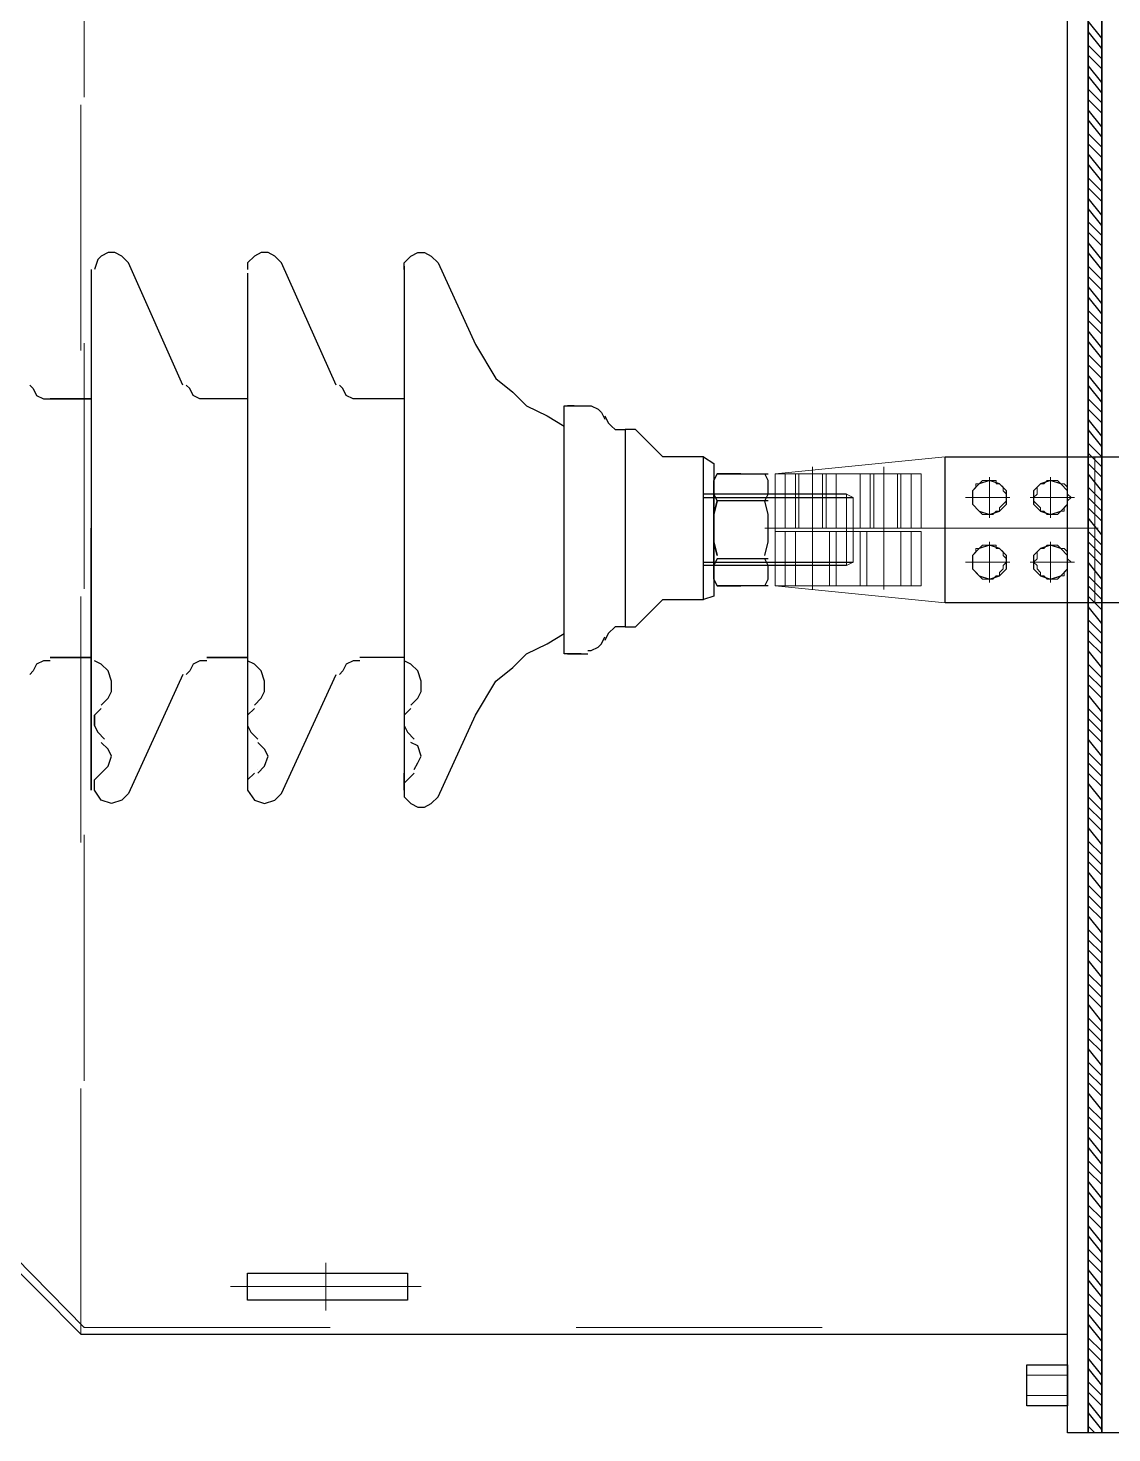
# Model space of a CAD drawing. Header units: metres. Extents: x 531268 to 531754, y 2675584 to 2675912.
# Drawn here: x 531502.8 to 531503.24, y 2675739.931 to 2675740.502 of the extents above; entities that cross this region are included whole.
import ezdxf

# ---------------------------------------------------------------- set-up
doc = ezdxf.new("R2010")
doc.units = ezdxf.units.M
doc.linetypes.add('PDF_IMPORT', pattern=[1, 0.8, -0.2])
doc.layers.add('IDT', color=7, linetype='Continuous')

# ---------------------------------------------------------------- blocks, each defined once
blk = doc.blocks.new('IDT')
at = {"layer": 'IDT', "color": 0, "lineweight": 25}
for p, q in [((14.51492, 12.8277), (14.52322, 12.8277)), ((14.52322, 12.8277), (14.52876, 12.8277)), ((14.52322, 11.14164), (14.52322, 12.8277)), ((14.52322, 12.8277), (14.52322, 11.14164)), ((14.52322, 12.82632), (14.52875, 12.8194)), ((14.52599, 12.8277), (14.52875, 12.82493)), ((14.52875, 12.8277), (14.53705, 12.8277)), ((14.52875, 11.14164), (14.52875, 12.8277)), ((14.52876, 12.8277), (14.52876, 11.14164)), ((14.53705, 12.8277), (14.53705, 11.14164)), ((14.52322, 12.82217), (14.52875, 12.81525)), ((14.52322, 12.81663), (14.52875, 12.8111)), ((14.53705, 12.81663), (14.55365, 12.81663)), ((14.53705, 12.80004), (14.53705, 12.81663)), ((14.55365, 12.81663), (14.55365, 12.80004)), ((14.52322, 12.81248), (14.52875, 12.80695)), ((14.52322, 12.80834), (14.52875, 12.80142)), ((14.52322, 12.80419), (14.52875, 12.79727)), ((14.52322, 12.79865), (14.52875, 12.79312)), ((14.55365, 12.80004), (14.53705, 12.80004)), ((14.52322, 12.7945), (14.52875, 12.78897)), ((14.52322, 12.79035), (14.52875, 12.78344)), ((14.52322, 12.7862), (14.52875, 12.77929)), ((14.93817, 12.78759), (14.53705, 12.78759)), ((15.11383, 12.61054), (14.93817, 12.78759)), ((14.52322, 12.78067), (14.52875, 12.77514)), ((14.52322, 12.77652), (14.52875, 12.77099)), ((14.80538, 12.77376), (14.87039, 12.77376)), ((14.80538, 12.76269), (14.80538, 12.77376)), ((14.87039, 12.77376), (14.87039, 12.76269)), ((14.52322, 12.77237), (14.52875, 12.76546)), ((14.52322, 12.76822), (14.52875, 12.76131)), ((14.52322, 12.76269), (14.52875, 12.75716)), ((14.87039, 12.76269), (14.80538, 12.76269)), ((14.52322, 12.75854), (14.52875, 12.75301)), ((14.52322, 12.75439), (14.52875, 12.74748)), ((14.52322, 12.75024), (14.52875, 12.74333)), ((14.52322, 12.74471), (14.52875, 12.73918)), ((14.52322, 12.74056), (14.52875, 12.73503)), ((14.52322, 12.73641), (14.52875, 12.7295)), ((14.52322, 12.73226), (14.52875, 12.72535)), ((14.52322, 12.72673), (14.52875, 12.7212)), ((14.52322, 12.72258), (14.52875, 12.71705)), ((14.52322, 12.71843), (14.52875, 12.71151)), ((14.52322, 12.71428), (14.52875, 12.70737)), ((14.52322, 12.70875), (14.52875, 12.70322)), ((14.52322, 12.7046), (14.52875, 12.69907)), ((14.52322, 12.70045), (14.52875, 12.69492)), ((14.52322, 12.6963), (14.52875, 12.68938)), ((14.52322, 12.69077), (14.52875, 12.68523)), ((14.52322, 12.68662), (14.52875, 12.68109)), ((14.52322, 12.68247), (14.52875, 12.67694)), ((14.52322, 12.67832), (14.52875, 12.6714)), ((14.52322, 12.67279), (14.52875, 12.66725)), ((14.52322, 12.66864), (14.52875, 12.6631)), ((14.52322, 12.66449), (14.52875, 12.65895)), ((14.52322, 12.66034), (14.52875, 12.65342)), ((14.52322, 12.65481), (14.52875, 12.64927)), ((14.52322, 12.65066), (14.52875, 12.64512)), ((14.52322, 12.64651), (14.52875, 12.64097)), ((14.52322, 12.64236), (14.52875, 12.63544)), ((14.52322, 12.63682), (14.52875, 12.63129)), ((14.52322, 12.63268), (14.52875, 12.62714)), ((14.52322, 12.62853), (14.52875, 12.62299)), ((14.52322, 12.62438), (14.52875, 12.61746)), ((14.52322, 12.61884), (14.52875, 12.61331)), ((14.52322, 12.61469), (14.52875, 12.60916)), ((14.52322, 12.61054), (14.52875, 12.60501)), ((14.52322, 12.6064), (14.52875, 12.59948)), ((14.52322, 12.60086), (14.52875, 12.59533)), ((14.52322, 12.59671), (14.52875, 12.59118)), ((14.52322, 12.59256), (14.52875, 12.58703)), ((14.52322, 12.58841), (14.52875, 12.5815)), ((14.52322, 12.58288), (14.52875, 12.57735)), ((14.52322, 12.57873), (14.52875, 12.5732)), ((14.52322, 12.57458), (14.52875, 12.56905)), ((14.79847, 12.5732), (14.7957, 12.57182)), ((14.80124, 12.5732), (14.79847, 12.5732)), ((14.804, 12.57182), (14.80124, 12.5732)), ((14.52322, 12.57043), (14.52875, 12.56352)), ((14.79294, 12.56905), (14.77772, 12.53585)), ((14.7957, 12.57182), (14.79294, 12.56905)), ((14.80677, 12.56905), (14.804, 12.57182)), ((14.80677, 12.56628), (14.80677, 12.56905)), ((14.85656, 12.56767), (14.83443, 12.51926)), ((14.85933, 12.57043), (14.85656, 12.56767)), ((14.86348, 12.57182), (14.85933, 12.57043)), ((14.86763, 12.57043), (14.86348, 12.57182)), ((14.87039, 12.56628), (14.86763, 12.57043)), ((14.89667, 12.51926), (14.9188, 12.56767)), ((14.9188, 12.56767), (14.92157, 12.57043)), ((14.92157, 12.57043), (14.92572, 12.57182)), ((14.92572, 12.57182), (14.92987, 12.57043)), ((14.92987, 12.57043), (14.93263, 12.56628)), ((14.52322, 12.5649), (14.52875, 12.55937)), ((14.80262, 12.55937), (14.80677, 12.56352)), ((14.80677, 12.45978), (14.80677, 12.56628)), ((14.80677, 12.56628), (14.80677, 12.55937)), ((14.80677, 12.56352), (14.80677, 12.5649)), ((14.86763, 12.55937), (14.87039, 12.56213)), ((14.87039, 12.56213), (14.87039, 12.56628)), ((14.87039, 12.45978), (14.87039, 12.5649)), ((14.93263, 12.56213), (14.92987, 12.55937)), ((14.93263, 12.56628), (14.93263, 12.56213)), ((14.93402, 12.45978), (14.93402, 12.56628)), ((14.93402, 12.56628), (14.93402, 12.45978)), ((14.52322, 12.56075), (14.52875, 12.55522)), ((14.52322, 12.5566), (14.52875, 12.55107)), ((14.80262, 12.55798), (14.80124, 12.55522)), ((14.86348, 12.5566), (14.86209, 12.55245)), ((14.86624, 12.55937), (14.86348, 12.5566)), ((14.86624, 12.55798), (14.86624, 12.55798)), ((14.9271, 12.5566), (14.92572, 12.55245)), ((14.92987, 12.55937), (14.9271, 12.5566)), ((14.52322, 12.55245), (14.52875, 12.54554)), ((14.80124, 12.55522), (14.79985, 12.55245)), ((14.79985, 12.55245), (14.80124, 12.5483)), ((14.86209, 12.55245), (14.86348, 12.54969)), ((14.92572, 12.55245), (14.9271, 12.54969)), ((14.52322, 12.54692), (14.52875, 12.54139)), ((14.80124, 12.5483), (14.804, 12.54692)), ((14.80538, 12.54277), (14.80262, 12.54554)), ((14.86348, 12.54969), (14.86624, 12.54692)), ((14.86901, 12.54277), (14.86624, 12.54554)), ((14.9271, 12.54969), (14.92987, 12.54692)), ((14.92849, 12.54554), (14.93125, 12.54277)), ((14.93125, 12.54277), (14.92849, 12.54554)), ((14.52322, 12.54277), (14.52875, 12.53724)), ((14.80677, 12.54), (14.80538, 12.54277)), ((14.80677, 12.53585), (14.80677, 12.54)), ((14.87039, 12.54), (14.86901, 12.54277)), ((14.87039, 12.53585), (14.87039, 12.54)), ((14.93125, 12.54277), (14.93263, 12.54)), ((14.93263, 12.54), (14.93125, 12.54277)), ((14.93263, 12.54), (14.93263, 12.53585)), ((14.93263, 12.53585), (14.93263, 12.54)), ((14.52322, 12.53862), (14.52875, 12.53309)), ((14.52322, 12.53447), (14.52875, 12.52756)), ((14.77772, 12.53585), (14.76942, 12.52202)), ((14.804, 12.53309), (14.80677, 12.53585)), ((14.86763, 12.53309), (14.87039, 12.53585)), ((14.93263, 12.53585), (14.92987, 12.53309)), ((14.92987, 12.53309), (14.93263, 12.53585)), ((14.52322, 12.52894), (14.52875, 12.52341)), ((14.80124, 12.52894), (14.79985, 12.52617)), ((14.804, 12.53171), (14.80124, 12.52894)), ((14.86486, 12.52894), (14.86348, 12.52617)), ((14.86763, 12.53171), (14.86486, 12.52894)), ((14.9271, 12.52894), (14.92572, 12.52617)), ((14.92987, 12.53171), (14.9271, 12.52894)), ((14.52322, 12.52479), (14.52875, 12.51926)), ((14.76942, 12.52202), (14.76251, 12.51649)), ((14.79985, 12.52617), (14.79985, 12.52202)), ((14.79985, 12.52202), (14.80124, 12.51787)), ((14.86348, 12.52617), (14.86348, 12.52202)), ((14.86348, 12.52202), (14.86486, 12.51787)), ((14.92572, 12.52617), (14.92572, 12.52202)), ((14.92572, 12.52202), (14.9271, 12.51787)), ((14.52322, 12.52064), (14.52875, 12.51511)), ((14.52322, 12.51649), (14.52875, 12.50957)), ((14.76251, 12.51649), (14.75697, 12.51096)), ((14.80124, 12.51787), (14.804, 12.51511)), ((14.83028, 12.51511), (14.83166, 12.51787)), ((14.83166, 12.51787), (14.83305, 12.51926)), ((14.86486, 12.51787), (14.86763, 12.51511)), ((14.89252, 12.51511), (14.89391, 12.51787)), ((14.89391, 12.51787), (14.89529, 12.51926)), ((14.9271, 12.51787), (14.92987, 12.51511)), ((14.95615, 12.51511), (14.95753, 12.51787)), ((14.95753, 12.51787), (14.95891, 12.51926)), ((14.52322, 12.51096), (14.52875, 12.50543)), ((14.73346, 12.51096), (14.73208, 12.51096)), ((14.74038, 12.51096), (14.73346, 12.51096)), ((14.73484, 12.51096), (14.74176, 12.51096)), ((14.74176, 12.51096), (14.74176, 12.40999)), ((14.75697, 12.51096), (14.74868, 12.50681)), ((14.804, 12.51511), (14.80677, 12.51372)), ((14.80677, 12.51234), (14.82475, 12.51234)), ((14.82475, 12.51372), (14.82752, 12.51372)), ((14.82752, 12.51372), (14.83028, 12.51511)), ((14.86763, 12.51511), (14.87039, 12.51372)), ((14.88699, 12.51234), (14.87039, 12.51234)), ((14.87039, 12.51234), (14.88699, 12.51234)), ((14.88699, 12.51372), (14.88976, 12.51372)), ((14.88976, 12.51372), (14.89252, 12.51511)), ((14.92987, 12.51511), (14.93263, 12.51372)), ((14.95062, 12.51234), (14.93402, 12.51234)), ((14.93402, 12.51234), (14.95062, 12.51234)), ((14.95062, 12.51372), (14.95338, 12.51372)), ((14.95338, 12.51372), (14.95615, 12.51511)), ((14.52322, 12.50681), (14.52875, 12.50128)), ((14.72378, 12.50266), (14.72516, 12.50543)), ((14.72655, 12.50681), (14.72516, 12.50404)), ((14.72793, 12.50819), (14.72655, 12.50681)), ((14.73069, 12.50957), (14.72793, 12.50819)), ((14.73208, 12.50957), (14.73069, 12.50957)), ((14.74868, 12.50681), (14.74176, 12.50266)), ((14.52322, 12.50266), (14.52875, 12.49713)), ((14.71271, 12.49989), (14.70165, 12.48883)), ((14.71686, 12.49989), (14.71271, 12.49989)), ((14.71686, 12.41967), (14.71686, 12.49989)), ((14.71686, 12.49989), (14.71825, 12.49989)), ((14.71686, 12.45978), (14.71686, 12.49989)), ((14.71825, 12.49989), (14.72101, 12.49989)), ((14.72101, 12.49989), (14.72378, 12.50266)), ((14.52322, 12.49851), (14.52875, 12.49159)), ((14.43193, 12.49021), (14.58685, 12.49021)), ((14.52322, 12.49298), (14.52875, 12.48744)), ((14.52322, 12.48883), (14.52875, 12.48329)), ((14.58685, 12.49021), (14.58685, 12.43074)), ((14.6809, 12.48744), (14.68505, 12.48883)), ((14.6809, 12.45978), (14.6809, 12.48744)), ((14.70165, 12.48883), (14.68505, 12.48883)), ((14.68505, 12.48883), (14.68505, 12.45978)), ((14.52322, 12.48468), (14.52875, 12.47915)), ((14.65877, 12.48329), (14.67952, 12.48329)), ((14.66015, 12.48329), (14.65877, 12.48053)), ((14.67952, 12.48329), (14.66984, 12.48329)), ((14.6809, 12.48053), (14.67952, 12.48329)), ((14.67952, 12.48329), (14.6809, 12.48053)), ((14.67952, 12.48329), (14.67952, 12.48329)), ((14.52322, 12.48053), (14.52875, 12.47361)), ((14.53982, 12.47915), (14.53705, 12.47638)), ((14.53705, 12.47638), (14.53705, 12.47085)), ((14.54397, 12.48053), (14.53982, 12.47915)), ((14.54812, 12.47915), (14.54397, 12.48053)), ((14.55089, 12.47638), (14.54812, 12.47915)), ((14.55089, 12.47085), (14.55089, 12.47638)), ((14.56472, 12.47915), (14.56195, 12.47638)), ((14.56195, 12.47638), (14.56195, 12.47085)), ((14.56887, 12.48053), (14.56472, 12.47915)), ((14.57302, 12.47915), (14.56887, 12.48053)), ((14.57578, 12.47638), (14.57302, 12.47915)), ((14.57578, 12.47085), (14.57578, 12.47638)), ((14.65877, 12.48053), (14.65877, 12.475)), ((14.6809, 12.475), (14.6809, 12.48053)), ((14.6809, 12.48053), (14.6809, 12.475)), ((14.6809, 12.47361), (14.6809, 12.47776)), ((14.6809, 12.47776), (14.6809, 12.44318)), ((14.52322, 12.475), (14.52875, 12.46946)), ((14.52322, 12.47085), (14.52875, 12.46531)), ((14.53705, 12.47085), (14.53982, 12.46808)), ((14.54812, 12.46808), (14.55089, 12.47085)), ((14.56195, 12.47085), (14.56472, 12.46808)), ((14.57302, 12.46808), (14.57578, 12.47085)), ((14.68505, 12.47361), (14.62419, 12.47361)), ((14.62696, 12.475), (14.68505, 12.475)), ((14.65877, 12.475), (14.66015, 12.47223)), ((14.65877, 12.47223), (14.66984, 12.47223)), ((14.66015, 12.47085), (14.65877, 12.46531)), ((14.66984, 12.47223), (14.67952, 12.47223)), ((14.67952, 12.47223), (14.6809, 12.475)), ((14.6809, 12.475), (14.67952, 12.47223)), ((14.6809, 12.46531), (14.67952, 12.47085)), ((14.67952, 12.47085), (14.6809, 12.46531)), ((14.52322, 12.4667), (14.52875, 12.46116)), ((14.53982, 12.46808), (14.54397, 12.4667)), ((14.54397, 12.4667), (14.54812, 12.46808)), ((14.56472, 12.46808), (14.56887, 12.4667)), ((14.56887, 12.4667), (14.57302, 12.46808)), ((14.65877, 12.46531), (14.65877, 12.45425)), ((14.6809, 12.45425), (14.6809, 12.46531)), ((14.6809, 12.46531), (14.6809, 12.45425)), ((14.52322, 12.46255), (14.52875, 12.45563)), ((14.6809, 12.4335), (14.6809, 12.45978)), ((14.68505, 12.45978), (14.68505, 12.43074)), ((14.71686, 12.41967), (14.71686, 12.45978)), ((14.80677, 12.35328), (14.80677, 12.45978)), ((14.87039, 12.35605), (14.87039, 12.45978)), ((14.93402, 12.35466), (14.93402, 12.45978)), ((14.52322, 12.45701), (14.52875, 12.45148)), ((14.54397, 12.45425), (14.53982, 12.45287)), ((14.54812, 12.45287), (14.54397, 12.45425)), ((14.56887, 12.45425), (14.56472, 12.45287)), ((14.57302, 12.45287), (14.56887, 12.45425)), ((14.65877, 12.45425), (14.66015, 12.44872)), ((14.67952, 12.44872), (14.6809, 12.45425)), ((14.6809, 12.45425), (14.67952, 12.44872)), ((14.52322, 12.45287), (14.52875, 12.44733)), ((14.52322, 12.44872), (14.52875, 12.44318)), ((14.53982, 12.45287), (14.53705, 12.4501)), ((14.53705, 12.4501), (14.53705, 12.44457)), ((14.55089, 12.4501), (14.54812, 12.45287)), ((14.55089, 12.44457), (14.55089, 12.4501)), ((14.56472, 12.45287), (14.56195, 12.4501)), ((14.56195, 12.4501), (14.56195, 12.44457)), ((14.57578, 12.4501), (14.57302, 12.45287)), ((14.57578, 12.44457), (14.57578, 12.4501)), ((14.65877, 12.44872), (14.66984, 12.44872)), ((14.66015, 12.44872), (14.65877, 12.44595)), ((14.66984, 12.44872), (14.67952, 12.44872)), ((14.67952, 12.44872), (14.6809, 12.44595)), ((14.6809, 12.44595), (14.67952, 12.44872)), ((14.52322, 12.44457), (14.52875, 12.43765)), ((14.53705, 12.44457), (14.53982, 12.4418)), ((14.53982, 12.4418), (14.54397, 12.44042)), ((14.54397, 12.44042), (14.54812, 12.4418)), ((14.54812, 12.4418), (14.55089, 12.44457)), ((14.56195, 12.44457), (14.56472, 12.4418)), ((14.56472, 12.4418), (14.56887, 12.44042)), ((14.56887, 12.44042), (14.57302, 12.4418)), ((14.57302, 12.4418), (14.57578, 12.44457)), ((14.68505, 12.44733), (14.62419, 12.44733)), ((14.62696, 12.44595), (14.68505, 12.44595)), ((14.65877, 12.44595), (14.65877, 12.44042)), ((14.6809, 12.43903), (14.6809, 12.44733)), ((14.6809, 12.44595), (14.6809, 12.44042)), ((14.6809, 12.44042), (14.6809, 12.44595)), ((14.52322, 12.43903), (14.52875, 12.4335)), ((14.65877, 12.44042), (14.66015, 12.43765)), ((14.67952, 12.43765), (14.65877, 12.43765)), ((14.66984, 12.43765), (14.67952, 12.43765)), ((14.6809, 12.44042), (14.67952, 12.43765)), ((14.67952, 12.43765), (14.6809, 12.44042)), ((14.58685, 12.43074), (14.43193, 12.43074)), ((14.52322, 12.43488), (14.52875, 12.42935)), ((14.52322, 12.43074), (14.52875, 12.4252)), ((14.68505, 12.43074), (14.6809, 12.4335)), ((14.68505, 12.43074), (14.70165, 12.43074)), ((14.70165, 12.43074), (14.71271, 12.41967)), ((14.52322, 12.42659), (14.52875, 12.41967)), ((14.52322, 12.42244), (14.52875, 12.41552)), ((14.71271, 12.41967), (14.71686, 12.41967)), ((14.71825, 12.41967), (14.71686, 12.41967)), ((14.72101, 12.41967), (14.71825, 12.41967)), ((14.7224, 12.41829), (14.72101, 12.41967)), ((14.52322, 12.4169), (14.52875, 12.41137)), ((14.72378, 12.4169), (14.7224, 12.41829)), ((14.72516, 12.41414), (14.72378, 12.4169)), ((14.72655, 12.41275), (14.72516, 12.41552)), ((14.74868, 12.41414), (14.74176, 12.41829)), ((14.75697, 12.40999), (14.74868, 12.41414)), ((14.52322, 12.41275), (14.52875, 12.40722)), ((14.52322, 12.4086), (14.52875, 12.40169)), ((14.72793, 12.41137), (14.72655, 12.41275)), ((14.73069, 12.40999), (14.72793, 12.41137)), ((14.73208, 12.40999), (14.73069, 12.40999)), ((14.73346, 12.40999), (14.73208, 12.40999)), ((14.74038, 12.40999), (14.73346, 12.40999)), ((14.74176, 12.40999), (14.73484, 12.40999)), ((14.73761, 12.40999), (14.74038, 12.40999)), ((14.76251, 12.40446), (14.75697, 12.40999)), ((14.52322, 12.40446), (14.52875, 12.39754)), ((14.76942, 12.39892), (14.76251, 12.40446)), ((14.80677, 12.40722), (14.82475, 12.40722)), ((14.82475, 12.40722), (14.82752, 12.40722)), ((14.82752, 12.40722), (14.83028, 12.40584)), ((14.83028, 12.40584), (14.83166, 12.40307)), ((14.83166, 12.40307), (14.83305, 12.40169)), ((14.83443, 12.40169), (14.85656, 12.3519)), ((14.87039, 12.40722), (14.88699, 12.40722)), ((14.88699, 12.40722), (14.88976, 12.40722)), ((14.88976, 12.40722), (14.89252, 12.40584)), ((14.89252, 12.40584), (14.89391, 12.40307)), ((14.89391, 12.40307), (14.89529, 12.40169)), ((14.89667, 12.40169), (14.9188, 12.3519)), ((14.95062, 12.40722), (14.93402, 12.40722)), ((14.93402, 12.40722), (14.95062, 12.40722)), ((14.95338, 12.40722), (14.95062, 12.40722)), ((14.95615, 12.40584), (14.95338, 12.40722)), ((14.95753, 12.40307), (14.95615, 12.40584)), ((14.95891, 12.40169), (14.95753, 12.40307)), ((14.52322, 12.39892), (14.52875, 12.39339)), ((14.77772, 12.38509), (14.76942, 12.39892)), ((14.52322, 12.39477), (14.52875, 12.38924)), ((14.52322, 12.39062), (14.52875, 12.38371)), ((14.52322, 12.38647), (14.52875, 12.37956)), ((14.79294, 12.3519), (14.77772, 12.38509)), ((14.52322, 12.38094), (14.52875, 12.37541)), ((14.52322, 12.37679), (14.52875, 12.37126)), ((14.52322, 12.37264), (14.52875, 12.36573)), ((14.52322, 12.36849), (14.52875, 12.36158)), ((14.52322, 12.36296), (14.52875, 12.35743)), ((14.52322, 12.35881), (14.52875, 12.35328)), ((14.52322, 12.35466), (14.52875, 12.34775)), ((14.52322, 12.35051), (14.52875, 12.3436)), ((14.7957, 12.34913), (14.79294, 12.3519)), ((14.80677, 12.3519), (14.804, 12.34913)), ((14.80677, 12.35466), (14.80677, 12.3519)), ((14.85656, 12.3519), (14.85933, 12.34913)), ((14.86763, 12.34913), (14.87039, 12.3519)), ((14.87039, 12.3519), (14.87039, 12.35466)), ((14.9188, 12.3519), (14.92157, 12.34913)), ((14.92987, 12.34913), (14.93125, 12.35051)), ((14.93125, 12.35051), (14.93263, 12.35466)), ((14.52322, 12.34498), (14.52875, 12.33945)), ((14.79847, 12.34775), (14.7957, 12.34913)), ((14.80124, 12.34775), (14.79847, 12.34775)), ((14.804, 12.34913), (14.80124, 12.34775)), ((14.85933, 12.34913), (14.86209, 12.34775)), ((14.86209, 12.34775), (14.86486, 12.34775)), ((14.86486, 12.34775), (14.86763, 12.34913)), ((14.92157, 12.34913), (14.92434, 12.34775)), ((14.92434, 12.34775), (14.9271, 12.34775)), ((14.9271, 12.34775), (14.92987, 12.34913)), ((14.52322, 12.34083), (14.52875, 12.3353)), ((14.52322, 12.33668), (14.52875, 12.32977)), ((14.52322, 12.33253), (14.52875, 12.32562)), ((14.52322, 12.327), (14.52875, 12.32147)), ((14.52322, 12.32285), (14.52875, 12.31732)), ((14.52322, 12.3187), (14.52875, 12.31178)), ((14.52322, 12.31455), (14.52875, 12.30763)), ((14.52322, 12.30902), (14.52875, 12.30349)), ((14.52322, 12.30487), (14.52875, 12.29934)), ((14.52322, 12.30072), (14.52875, 12.2938)), ((14.52322, 12.29657), (14.52875, 12.28965)), ((14.52322, 12.29104), (14.52875, 12.2855)), ((14.52322, 12.28689), (14.52875, 12.28135)), ((14.52322, 12.28274), (14.52875, 12.27582)), ((14.52322, 12.27859), (14.52875, 12.27167)), ((14.52322, 12.27306), (14.52875, 12.26752)), ((14.52322, 12.26891), (14.52875, 12.26337)), ((14.52322, 12.26476), (14.52875, 12.25784)), ((14.52322, 12.26061), (14.52875, 12.25369))]:
    blk.add_line(p, q, dxfattribs=at)
at = {"layer": 'IDT', "color": 0, "lineweight": 13}
for p, q in [((14.53705, 12.81248), (14.55365, 12.81248)), ((14.53705, 12.80419), (14.53705, 12.81248)), ((14.55365, 12.81248), (14.55365, 12.80419)), ((14.55365, 12.80419), (14.53705, 12.80419)), ((14.83858, 12.77791), (14.83858, 12.75854)), ((14.79985, 12.76822), (14.87731, 12.76822)), ((14.54397, 12.46531), (14.54397, 12.48191)), ((14.56887, 12.46531), (14.56887, 12.48191)), ((14.65877, 12.48329), (14.66984, 12.48329)), ((14.53429, 12.47361), (14.55227, 12.47361)), ((14.56057, 12.47361), (14.57717, 12.47361)), ((14.54397, 12.43903), (14.54397, 12.45563)), ((14.56887, 12.43903), (14.56887, 12.45563)), ((14.53429, 12.44733), (14.55227, 12.44733)), ((14.56057, 12.44733), (14.57717, 12.44733)), ((14.66984, 12.43765), (14.65877, 12.43765))]:
    blk.add_line(p, q, dxfattribs=at)
at = {"layer": 'IDT', "color": 0, "linetype": 'PDF_IMPORT', "lineweight": 13, "ltscale": 0.03}
for p, q in [((14.93678, 12.78482), (14.53705, 12.78482)), ((15.11244, 12.6064), (14.93678, 12.78482))]:
    blk.add_line(p, q, dxfattribs=at)
at = {"layer": 'IDT', "color": 0, "linetype": 'PDF_IMPORT', "lineweight": 13, "ltscale": 0.0125}
for p, q in [((14.93678, 11.18452), (14.93678, 12.78482)), ((14.93817, 12.78759), (14.93817, 11.18175))]:
    blk.add_line(p, q, dxfattribs=at)
at = {"layer": 'IDT', "color": 0, "lineweight": 15}
for p, q in [((14.58685, 12.49021), (14.52599, 12.49021)), ((14.52599, 12.49021), (14.52599, 12.43074)), ((14.656, 12.48329), (14.58685, 12.49021)), ((14.58685, 12.43074), (14.58685, 12.49021)), ((14.59791, 12.48329), (14.59653, 12.48329)), ((14.59653, 12.48329), (14.59653, 12.48191)), ((14.59653, 12.48191), (14.59653, 12.46116)), ((14.656, 12.48329), (14.59791, 12.48329)), ((14.60068, 12.48191), (14.60068, 12.48329)), ((14.60068, 12.46116), (14.60068, 12.48191)), ((14.60483, 12.46116), (14.60483, 12.48329)), ((14.61866, 12.46116), (14.61866, 12.48329)), ((14.62143, 12.48191), (14.62143, 12.48329)), ((14.62143, 12.48329), (14.62281, 12.48329)), ((14.62143, 12.46116), (14.62143, 12.48191)), ((14.63111, 12.48329), (14.62972, 12.48329)), ((14.63111, 12.46116), (14.63111, 12.48329)), ((14.63387, 12.46116), (14.63387, 12.48329)), ((14.64771, 12.46116), (14.64771, 12.48329)), ((14.65186, 12.48329), (14.65186, 12.48191)), ((14.65186, 12.48191), (14.65186, 12.46116)), ((14.656, 12.48191), (14.656, 12.48329)), ((14.656, 12.46116), (14.656, 12.48191)), ((14.53844, 12.47776), (14.53705, 12.47638)), ((14.53705, 12.47638), (14.53705, 12.47361)), ((14.53982, 12.47915), (14.53844, 12.47915)), ((14.53844, 12.47915), (14.53844, 12.47776)), ((14.5412, 12.48053), (14.53982, 12.47915)), ((14.54535, 12.48053), (14.5412, 12.48053)), ((14.54674, 12.47915), (14.54535, 12.48053)), ((14.54812, 12.47915), (14.54674, 12.47915)), ((14.54812, 12.47776), (14.54812, 12.47915)), ((14.5495, 12.47638), (14.54812, 12.47776)), ((14.5495, 12.475), (14.5495, 12.47638)), ((14.56472, 12.47776), (14.56333, 12.47638)), ((14.56333, 12.47638), (14.56333, 12.475)), ((14.5661, 12.47915), (14.56472, 12.47915)), ((14.56472, 12.47915), (14.56472, 12.47776)), ((14.56748, 12.48053), (14.5661, 12.47915)), ((14.57163, 12.48053), (14.56748, 12.48053)), ((14.57578, 12.47638), (14.57163, 12.48053)), ((14.57578, 12.47085), (14.57578, 12.47638)), ((14.53705, 12.47361), (14.53567, 12.47361)), ((14.53567, 12.47361), (14.53705, 12.47223)), ((14.53705, 12.47223), (14.53705, 12.46946)), ((14.55089, 12.47361), (14.5495, 12.475)), ((14.5495, 12.47223), (14.55089, 12.47361)), ((14.5495, 12.46946), (14.5495, 12.47223)), ((14.56333, 12.475), (14.56195, 12.47361)), ((14.56195, 12.47361), (14.56195, 12.47223)), ((14.56195, 12.47223), (14.56333, 12.47085)), ((14.56333, 12.47085), (14.56333, 12.46946)), ((14.5744, 12.46946), (14.57578, 12.47085)), ((14.53705, 12.46946), (14.53844, 12.46808)), ((14.53844, 12.46808), (14.53982, 12.46808)), ((14.53982, 12.46808), (14.5412, 12.4667)), ((14.5412, 12.4667), (14.54397, 12.4667)), ((14.54397, 12.4667), (14.54535, 12.4667)), ((14.54535, 12.4667), (14.54674, 12.46808)), ((14.54674, 12.46808), (14.54812, 12.46808)), ((14.54812, 12.46808), (14.5495, 12.46946)), ((14.56333, 12.46946), (14.56472, 12.46808)), ((14.56472, 12.46808), (14.5661, 12.46808)), ((14.5661, 12.46808), (14.5661, 12.4667)), ((14.5661, 12.4667), (14.56887, 12.4667)), ((14.56887, 12.4667), (14.57163, 12.4667)), ((14.57163, 12.4667), (14.57302, 12.46808)), ((14.57302, 12.46808), (14.5744, 12.46808)), ((14.5744, 12.46808), (14.5744, 12.46946)), ((14.59653, 12.46116), (14.656, 12.46116)), ((14.656, 12.45978), (14.59653, 12.45978)), ((14.59653, 12.45978), (14.59653, 12.43903)), ((14.60068, 12.43765), (14.60068, 12.45978)), ((14.60483, 12.43765), (14.60483, 12.45978)), ((14.60621, 12.43765), (14.60621, 12.45978)), ((14.61589, 12.43765), (14.61589, 12.45978)), ((14.61728, 12.43765), (14.61728, 12.45978)), ((14.62143, 12.45978), (14.62143, 12.43765)), ((14.63111, 12.45978), (14.63111, 12.43903)), ((14.63526, 12.43765), (14.63526, 12.45978)), ((14.63664, 12.43765), (14.63664, 12.45978)), ((14.64632, 12.43765), (14.64632, 12.45978)), ((14.64771, 12.43765), (14.64771, 12.45978)), ((14.65186, 12.46116), (14.656, 12.46116)), ((14.65186, 12.43903), (14.65186, 12.45978)), ((14.656, 12.43903), (14.656, 12.45978)), ((14.5412, 12.45425), (14.53982, 12.45287)), ((14.54535, 12.45425), (14.5412, 12.45425)), ((14.54674, 12.45287), (14.54535, 12.45425)), ((14.56748, 12.45425), (14.5661, 12.45287)), ((14.57163, 12.45425), (14.56748, 12.45425)), ((14.57302, 12.45287), (14.57163, 12.45425)), ((14.53705, 12.44872), (14.53567, 12.44733)), ((14.53844, 12.45148), (14.53705, 12.4501)), ((14.53705, 12.4501), (14.53705, 12.44872)), ((14.53982, 12.45287), (14.53844, 12.45287)), ((14.53844, 12.45287), (14.53844, 12.45148)), ((14.54812, 12.45287), (14.54674, 12.45287)), ((14.54812, 12.45148), (14.54812, 12.45287)), ((14.55089, 12.44872), (14.54812, 12.45148)), ((14.55089, 12.44733), (14.55089, 12.44872)), ((14.56472, 12.45148), (14.56195, 12.44872)), ((14.56195, 12.44872), (14.56195, 12.44595)), ((14.5661, 12.45287), (14.56472, 12.45287)), ((14.56472, 12.45287), (14.56472, 12.45148)), ((14.57578, 12.4501), (14.57302, 12.45287)), ((14.57578, 12.44457), (14.57578, 12.4501)), ((14.53567, 12.44733), (14.53705, 12.44595)), ((14.53705, 12.44595), (14.53705, 12.44318)), ((14.53705, 12.44318), (14.53844, 12.4418)), ((14.53844, 12.4418), (14.53982, 12.4418)), ((14.53982, 12.4418), (14.5412, 12.44042)), ((14.54535, 12.44042), (14.54674, 12.4418)), ((14.54674, 12.4418), (14.54812, 12.4418)), ((14.54812, 12.4418), (14.5495, 12.44318)), ((14.5495, 12.44595), (14.55089, 12.44733)), ((14.5495, 12.44318), (14.5495, 12.44595)), ((14.56195, 12.44595), (14.56333, 12.44457)), ((14.56333, 12.44457), (14.56333, 12.44318)), ((14.56333, 12.44318), (14.56472, 12.4418)), ((14.56472, 12.4418), (14.5661, 12.4418)), ((14.5661, 12.4418), (14.5661, 12.44042)), ((14.57163, 12.44042), (14.57302, 12.4418)), ((14.57302, 12.4418), (14.5744, 12.4418)), ((14.5744, 12.44318), (14.57578, 12.44457)), ((14.5744, 12.4418), (14.5744, 12.44318)), ((14.5412, 12.44042), (14.54397, 12.44042)), ((14.54397, 12.44042), (14.54535, 12.44042)), ((14.5661, 12.44042), (14.56887, 12.44042)), ((14.56887, 12.44042), (14.57163, 12.44042)), ((14.58685, 12.43074), (14.656, 12.43765)), ((14.59653, 12.43903), (14.59653, 12.43765)), ((14.59653, 12.43765), (14.59791, 12.43765)), ((14.59791, 12.43765), (14.656, 12.43765)), ((14.62143, 12.43765), (14.62281, 12.43765)), ((14.63111, 12.43765), (14.62972, 12.43765)), ((14.63111, 12.43903), (14.63111, 12.43765)), ((14.65186, 12.43765), (14.65186, 12.43903)), ((14.656, 12.43765), (14.65186, 12.43765)), ((14.656, 12.43765), (14.656, 12.43903)), ((14.52599, 12.43074), (14.58685, 12.43074))]:
    blk.add_line(p, q, dxfattribs=at)
at = {"layer": 'IDT', "color": 0, "lineweight": 5}
for p, q in [((14.54397, 12.48191), (14.54397, 12.46531)), ((14.56887, 12.48191), (14.56887, 12.46531)), ((14.61174, 12.43488), (14.61174, 12.48468)), ((14.64079, 12.43488), (14.64079, 12.48468)), ((14.55227, 12.47361), (14.53429, 12.47361)), ((14.56057, 12.47361), (14.57855, 12.47361)), ((14.52461, 12.45978), (14.66015, 12.45978)), ((14.54397, 12.43903), (14.54397, 12.45563)), ((14.56887, 12.43903), (14.56887, 12.45563)), ((14.55227, 12.44733), (14.53429, 12.44733)), ((14.56057, 12.44733), (14.57855, 12.44733))]:
    blk.add_line(p, q, dxfattribs=at)
at = {"layer": 'IDT', "color": 0, "lineweight": 0}
for p, q in [((14.656, 12.48191), (14.656, 12.43903)), ((14.62696, 12.475), (14.62419, 12.47361)), ((14.62419, 12.47361), (14.62419, 12.44733)), ((14.62696, 12.44595), (14.62696, 12.475)), ((14.62419, 12.44733), (14.62696, 12.44595))]:
    blk.add_line(p, q, dxfattribs=at)

msp = doc.modelspace()

# ---------------------------------------------------------------- block references
at = {"layer": 'IDT', "color": 8, "rotation": 180}
msp.add_blockref('IDT', (531517.75928, 2675752.75885), dxfattribs=at)

doc.saveas('drawing.dxf')
